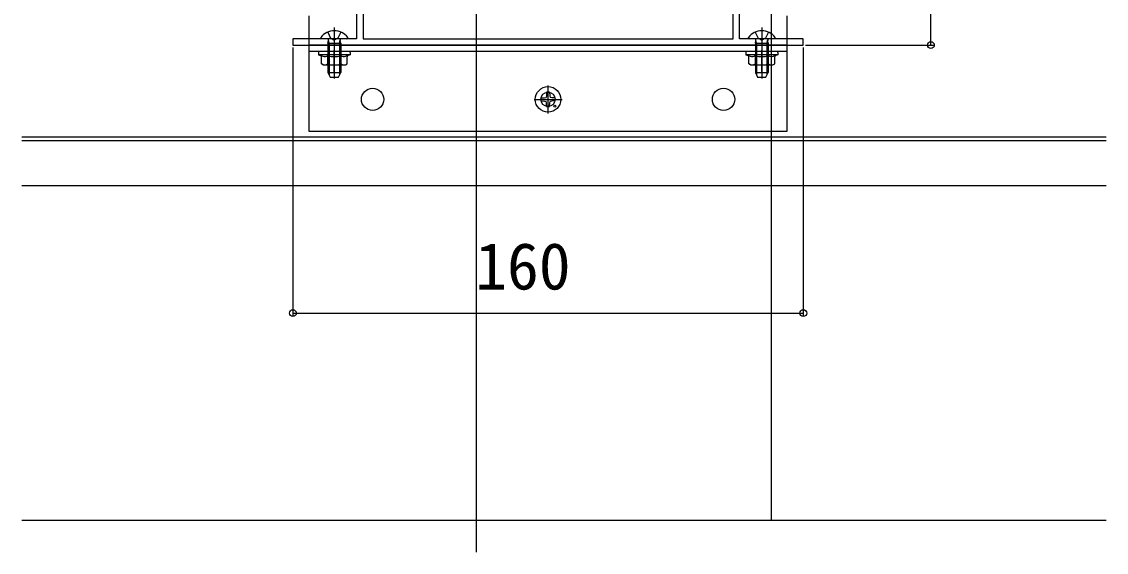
# Model space of a CAD drawing. Units: millimetres, scale not verified. Extents: x -875 to 875, y -1304 to 1296.
# Drawn here: x 70 to 410, y -180.1 to -13.8 of the extents above; entities that cross this region are included whole.
import ezdxf
from ezdxf.enums import TextEntityAlignment as Align

# ---------------------------------------------------------------- set-up
doc = ezdxf.new("R2010")
doc.units = ezdxf.units.MM
doc.header["$LTSCALE"] = 8
for name, color, linetype in [('0-2_YKK_11', 7, 'Continuous'), ('0-3_YKK_12', 2, 'Continuous'), ('0-4_YKK_13', 4, 'Continuous'), ('0-5_YKK_D', 6, 'Continuous'), ('0-7_YSS_K', 3, 'Continuous')]:
    doc.layers.add(name, color=color, linetype=linetype)
doc.styles.add('ＭＳ ゴシック', font='')
doc.styles.get('ＭＳ ゴシック').set_extended_font_data('MS Gothic')

msp = doc.modelspace()

# ---------------------------------------------------------------- linework, layer by layer
at = {"layer": '0-2_YKK_11'}
for points in [[(155, -21.114), (315, -21.114), (315, -19.114), (295, -19.114), (295, 26.886), (175, 26.886), (175, -19.114), (155, -19.114)], [(293, 23.386), (177, 23.386), (177, -19.114), (293, -19.114)]]:
    msp.add_lwpolyline(points, close=True, dxfattribs=at)
at = {"layer": '0-3_YKK_12'}
for p, q in [((212.5, 716.368), (212.5, -180.096)), ((305, -170.114), (305, 274.156)), ((410, -49.914), (70, -49.914)), ((410, -51.114), (70, -51.114)), ((70, -65.114), (410, -65.114))]:
    msp.add_line(p, q, dxfattribs=at)
at = {"layer": '0-4_YKK_13'}
for p, q in [((168, -15.614), (168, -31.578)), ((302, -15.614), (302, -31.578)), ((171.975, -19.114), (164.024, -19.114)), ((165.925, -17.038), (166.855, -18.903)), ((166, -20.514), (166.144, -19.702)), ((166.379, -20.514), (166.138, -19.499)), ((166.855, -18.903), (168, -19.512)), ((169.145, -18.903), (168, -19.512)), ((168, -20.114), (168, -24.114)), ((170.075, -17.038), (169.145, -18.903)), ((169.621, -20.514), (169.861, -19.499)), ((170, -20.514), (169.855, -19.702)), ((305.975, -19.114), (298.024, -19.114)), ((299.925, -17.038), (300.855, -18.903)), ((300, -20.514), (300.144, -19.702)), ((300.379, -20.514), (300.138, -19.499)), ((300.855, -18.903), (302, -19.512)), ((303.145, -18.903), (302, -19.512)), ((302, -20.114), (302, -24.114)), ((304.075, -17.038), (303.145, -18.903)), ((303.621, -20.514), (303.861, -19.499)), ((304, -20.514), (303.855, -19.702)), ((310, -21.114), (160, -21.114)), ((310, -23.114), (160, -23.114)), ((172.7, -23.114), (163.3, -23.114)), ((166, -20.514), (170, -20.514)), ((166, -20.514), (166, -29.714)), ((166.379, -20.514), (166.379, -30.472)), ((168, -29.73), (168, -22.686)), ((169.621, -20.514), (169.621, -30.472)), ((170, -20.514), (170, -29.714)), ((306.7, -23.114), (297.3, -23.114)), ((300, -20.514), (304, -20.514)), ((300, -20.514), (300, -29.714)), ((300.379, -20.514), (300.379, -30.472)), ((302, -29.73), (302, -22.686)), ((303.621, -20.514), (303.621, -30.472)), ((304, -20.514), (304, -29.714)), ((173, -24.114), (163, -24.114)), ((163.958, -27.002), (163.958, -24.813)), ((164.5, -27.314), (163.958, -27.002)), ((165.979, -27.002), (165.979, -24.407)), ((170.02, -27.002), (170.02, -24.407)), ((171.5, -27.314), (172.041, -27.002)), ((172.041, -27.002), (172.041, -24.813)), ((307, -24.114), (297, -24.114)), ((297.958, -27.002), (297.958, -24.813)), ((298.5, -27.314), (297.958, -27.002)), ((299.979, -27.002), (299.979, -24.407)), ((304.02, -27.002), (304.02, -24.407)), ((305.5, -27.314), (306.041, -27.002)), ((306.041, -27.002), (306.041, -24.813)), ((164.5, -27.314), (171.5, -27.314)), ((166, -29.714), (170, -29.714)), ((166, -29.714), (166.7, -31.114)), ((169.3, -31.114), (170, -29.714)), ((298.5, -27.314), (305.5, -27.314)), ((300, -29.714), (304, -29.714)), ((300, -29.714), (300.7, -31.114)), ((303.3, -31.114), (304, -29.714)), ((166.7, -31.114), (169.3, -31.114)), ((235, -42.514), (235, -33.714)), ((300.7, -31.114), (303.3, -31.114)), ((234.48, -36.977), (234.38, -37.495)), ((234.5, -35.869), (234.48, -36.977)), ((235.5, -35.869), (235.519, -36.977)), ((235.519, -36.977), (235.619, -37.495)), ((230.6, -38.114), (239.4, -38.114)), ((232.755, -37.614), (233.863, -37.595)), ((232.755, -38.614), (233.863, -38.634)), ((233.863, -37.595), (234.38, -37.495)), ((233.863, -38.634), (234.38, -38.734)), ((234.48, -39.251), (234.38, -38.734)), ((234.5, -40.359), (234.48, -39.251)), ((235.5, -40.359), (235.519, -39.251)), ((235.519, -39.251), (235.619, -38.734)), ((236.137, -37.595), (235.619, -37.495)), ((236.137, -38.634), (235.619, -38.734)), ((237.245, -37.614), (236.137, -37.595)), ((237.245, -38.614), (236.137, -38.634))]:
    msp.add_line(p, q, dxfattribs=at)
for points in [[(160, -11.914), (160, -48.114), (310, -48.114), (310, -11.914)], [(163, -23.414), (163, -24.114), (164.368, -24.613)], [(173, -23.414), (173, -24.114), (171.631, -24.613)], [(297, -23.414), (297, -24.114), (298.368, -24.613)], [(307, -23.414), (307, -24.114), (305.631, -24.613)]]:
    msp.add_lwpolyline(points, dxfattribs=at)
for centre, radius in [((180, -38.114), 3.5), ((235, -38.114), 4), ((235, -38.114), 2.25), ((290, -38.114), 3.5), ((237.121, -40.236), 0.3)]:
    msp.add_circle(centre, radius, dxfattribs=at)
for centre, radius, start, end in [((168, -21.914), 5.3, 37.71409, 142.28591), ((302, -21.914), 5.3, 37.71409, 142.28591), ((164.024, -18.84), 0.274, 142.28591, 270), ((165.652, -19.614), 0.5, 349.90904, 90), ((170.347, -19.614), 0.5, 90, 190.09096), ((171.975, -18.84), 0.274, 270, 37.71409), ((298.024, -18.84), 0.274, 142.28591, 270), ((299.652, -19.614), 0.5, 349.90904, 90), ((304.347, -19.614), 0.5, 90, 190.09096), ((305.975, -18.84), 0.274, 270, 37.71409), ((163.3, -23.414), 0.3, 90, 180), ((172.7, -23.414), 0.3, 0, 90), ((297.3, -23.414), 0.3, 90, 180), ((306.7, -23.414), 0.3, 0, 90), ((163.458, -24.813), 0.5, 0, 70), ((164.974, -25.543), 1.771, 240, 304.56509), ((164.974, -22.948), 1.771, 250, 304.56509), ((168, -18.032), 6.687, 252.41205, 270), ((168, -20.627), 6.687, 252.41205, 270), ((168, -18.032), 6.687, 270, 287.58795), ((168, -20.627), 6.687, 270, 287.58795), ((171.025, -22.948), 1.771, 235.43491, 290), ((171.025, -25.543), 1.771, 235.43491, 300), ((172.541, -24.813), 0.5, 110, 180), ((297.458, -24.813), 0.5, 0, 70), ((298.974, -25.543), 1.771, 240, 304.56509), ((298.974, -22.948), 1.771, 250, 304.56509), ((302, -18.032), 6.687, 252.41205, 270), ((302, -20.627), 6.687, 252.41205, 270), ((302, -18.032), 6.687, 270, 287.58795), ((302, -20.627), 6.687, 270, 287.58795), ((305.025, -22.948), 1.771, 235.43491, 290), ((305.025, -25.543), 1.771, 235.43491, 300), ((306.541, -24.813), 0.5, 110, 180), ((235, -38.114), 2.3, 77.44414, 102.55586), ((235, -38.114), 2.3, 167.44414, 192.55586), ((235, -38.114), 2.3, 257.44414, 282.55586), ((235, -38.114), 2.3, 347.44414, 12.55586)]:
    msp.add_arc(centre, radius, start, end, dxfattribs=at)
at = {"layer": '0-5_YKK_D'}
for p, q in [((355, -21.114), (355, 26.886)), ((155, -21.814), (155, -106.114)), ((315, -21.814), (315, -106.114)), ((315.7, -21.114), (356, -21.114)), ((155, -105.114), (315, -105.114))]:
    msp.add_line(p, q, dxfattribs=at)
for centre in [(355, -21.114), (155, -105.114), (315, -105.114)]:
    msp.add_circle(centre, 1.075, dxfattribs=at)
at = {"layer": '0-7_YSS_K'}
msp.add_line((410, -170.114), (70, -170.114), dxfattribs=at)

# ---------------------------------------------------------------- texts
at = {"layer": '0-5_YKK_D', "style": 'ＭＳ ゴシック'}
msp.add_text('160', height=14.66, dxfattribs=at).set_placement((212.159, -102.114), align=Align.BOTTOM_LEFT)

doc.saveas('drawing.dxf')
